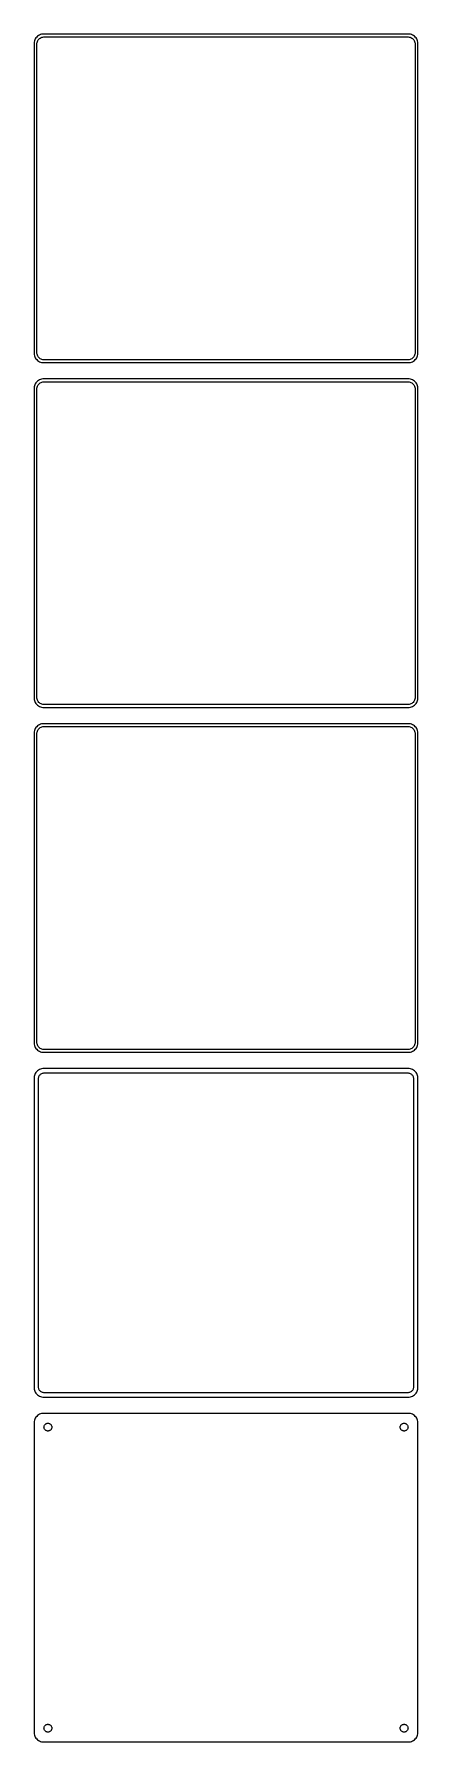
# Model space of a CAD drawing. Header units: metres. Extents: x -105 to 105, y 855 to 1791.
import ezdxf

# ---------------------------------------------------------------- set-up
doc = ezdxf.new("R2010")
doc.units = ezdxf.units.M

msp = doc.modelspace()

# ---------------------------------------------------------------- linework, layer by layer
for p, q in [((-104.649, 1787.84), (-104.843, 1787.24)), ((-104.382, 1788.41), (-104.649, 1787.84)), ((-104.045, 1788.94), (-104.382, 1788.41)), ((-103.645, 1789.42), (-104.045, 1788.94)), ((-103.187, 1789.85), (-103.645, 1789.42)), ((-102.679, 1790.22), (-103.187, 1789.85)), ((-103.005, 1787.43), (-102.736, 1787.85)), ((-102.736, 1787.85), (-102.416, 1788.24)), ((-102.129, 1790.52), (-102.679, 1790.22)), ((-102.416, 1788.24), (-102.05, 1788.58)), ((-101.545, 1790.76), (-102.129, 1790.52)), ((-102.05, 1788.58), (-101.643, 1788.88)), ((-101.643, 1788.88), (-101.203, 1789.12)), ((-100.937, 1790.91), (-101.545, 1790.76)), ((-101.203, 1789.12), (-100.736, 1789.3)), ((-100.314, 1790.99), (-100.937, 1790.91)), ((-100.736, 1789.3), (-100.25, 1789.43)), ((100.314, 1790.99), (-100.314, 1790.99)), ((-100.25, 1789.43), (-99.7512, 1789.49)), ((-99.7512, 1789.49), (99.7512, 1789.49)), ((99.7512, 1789.49), (100.25, 1789.43)), ((100.25, 1789.43), (100.736, 1789.3)), ((100.937, 1790.91), (100.314, 1790.99)), ((100.736, 1789.3), (101.203, 1789.12)), ((101.545, 1790.76), (100.937, 1790.91)), ((101.203, 1789.12), (101.643, 1788.88)), ((102.129, 1790.52), (101.545, 1790.76)), ((101.643, 1788.88), (102.05, 1788.58)), ((102.05, 1788.58), (102.416, 1788.24)), ((102.679, 1790.22), (102.129, 1790.52)), ((102.416, 1788.24), (102.736, 1787.85)), ((103.187, 1789.85), (102.679, 1790.22)), ((102.736, 1787.85), (103.005, 1787.43)), ((103.645, 1789.42), (103.187, 1789.85)), ((104.045, 1788.94), (103.645, 1789.42)), ((104.382, 1788.41), (104.045, 1788.94)), ((104.649, 1787.84), (104.382, 1788.41)), ((104.843, 1787.24), (104.649, 1787.84)), ((-104.961, 1786.63), (-105, 1786)), ((-105, 1786), (-105, 1616)), ((-104.843, 1787.24), (-104.961, 1786.63)), ((-103.5, 1785.5), (-103.468, 1786)), ((-103.5, 1616.5), (-103.5, 1785.5)), ((-103.468, 1786), (-103.374, 1786.49)), ((-103.374, 1786.49), (-103.219, 1786.97)), ((-103.219, 1786.97), (-103.005, 1787.43)), ((103.005, 1787.43), (103.219, 1786.97)), ((103.219, 1786.97), (103.374, 1786.49)), ((103.374, 1786.49), (103.468, 1786)), ((103.468, 1786), (103.5, 1785.5)), ((103.5, 1785.5), (103.5, 1616.5)), ((104.961, 1786.63), (104.843, 1787.24)), ((105, 1786), (104.961, 1786.63)), ((105, 1616), (105, 1786)), ((-105, 1616), (-104.961, 1615.37)), ((-104.961, 1615.37), (-104.843, 1614.76)), ((-104.843, 1614.76), (-104.649, 1614.16)), ((-104.649, 1614.16), (-104.382, 1613.59)), ((-104.382, 1613.59), (-104.045, 1613.06)), ((-104.045, 1613.06), (-103.645, 1612.58)), ((-103.645, 1612.58), (-103.187, 1612.15)), ((-103.468, 1616), (-103.5, 1616.5)), ((-103.374, 1615.51), (-103.468, 1616)), ((-103.219, 1615.03), (-103.374, 1615.51)), ((-103.005, 1614.57), (-103.219, 1615.03)), ((-103.187, 1612.15), (-102.679, 1611.78)), ((-102.736, 1614.15), (-103.005, 1614.57)), ((-102.416, 1613.76), (-102.736, 1614.15)), ((-102.679, 1611.78), (-102.129, 1611.48)), ((-102.05, 1613.42), (-102.416, 1613.76)), ((-102.129, 1611.48), (-101.545, 1611.24)), ((-101.643, 1613.12), (-102.05, 1613.42)), ((-101.203, 1612.88), (-101.643, 1613.12)), ((-101.545, 1611.24), (-100.937, 1611.09)), ((-100.736, 1612.7), (-101.203, 1612.88)), ((-100.937, 1611.09), (-100.314, 1611.01)), ((-100.25, 1612.57), (-100.736, 1612.7)), ((-100.314, 1611.01), (100.314, 1611.01)), ((-99.7512, 1612.51), (-100.25, 1612.57)), ((99.7512, 1612.51), (-99.7512, 1612.51)), ((100.25, 1612.57), (99.7512, 1612.51)), ((100.736, 1612.7), (100.25, 1612.57)), ((100.314, 1611.01), (100.937, 1611.09)), ((101.203, 1612.88), (100.736, 1612.7)), ((100.937, 1611.09), (101.545, 1611.24)), ((101.643, 1613.12), (101.203, 1612.88)), ((101.545, 1611.24), (102.129, 1611.48)), ((102.05, 1613.42), (101.643, 1613.12)), ((102.416, 1613.76), (102.05, 1613.42)), ((102.129, 1611.48), (102.679, 1611.78)), ((102.736, 1614.15), (102.416, 1613.76)), ((102.679, 1611.78), (103.187, 1612.15)), ((103.005, 1614.57), (102.736, 1614.15)), ((103.219, 1615.03), (103.005, 1614.57)), ((103.187, 1612.15), (103.645, 1612.58)), ((103.374, 1615.51), (103.219, 1615.03)), ((103.468, 1616), (103.374, 1615.51)), ((103.5, 1616.5), (103.468, 1616)), ((103.645, 1612.58), (104.045, 1613.06)), ((104.045, 1613.06), (104.382, 1613.59)), ((104.382, 1613.59), (104.649, 1614.16)), ((104.649, 1614.16), (104.843, 1614.76)), ((104.843, 1614.76), (104.961, 1615.37)), ((104.961, 1615.37), (105, 1616)), ((-103.187, 1600.85), (-103.645, 1600.42)), ((-102.679, 1601.22), (-103.187, 1600.85)), ((-102.129, 1601.52), (-102.679, 1601.22)), ((-101.545, 1601.76), (-102.129, 1601.52)), ((-100.937, 1601.91), (-101.545, 1601.76)), ((-100.314, 1601.99), (-100.937, 1601.91)), ((100.314, 1601.99), (-100.314, 1601.99)), ((100.937, 1601.91), (100.314, 1601.99)), ((101.545, 1601.76), (100.937, 1601.91)), ((102.129, 1601.52), (101.545, 1601.76)), ((102.679, 1601.22), (102.129, 1601.52)), ((103.187, 1600.85), (102.679, 1601.22)), ((103.645, 1600.42), (103.187, 1600.85)), ((-104.961, 1597.63), (-105, 1597)), ((-105, 1597), (-105, 1427)), ((-104.843, 1598.24), (-104.961, 1597.63)), ((-104.649, 1598.84), (-104.843, 1598.24)), ((-104.382, 1599.41), (-104.649, 1598.84)), ((-104.045, 1599.94), (-104.382, 1599.41)), ((-103.645, 1600.42), (-104.045, 1599.94)), ((-103.5, 1596.5), (-103.468, 1597)), ((-103.5, 1427.5), (-103.5, 1596.5)), ((-103.468, 1597), (-103.374, 1597.49)), ((-103.374, 1597.49), (-103.219, 1597.97)), ((-103.219, 1597.97), (-103.005, 1598.43)), ((-103.005, 1598.43), (-102.736, 1598.85)), ((-102.736, 1598.85), (-102.416, 1599.24)), ((-102.416, 1599.24), (-102.05, 1599.58)), ((-102.05, 1599.58), (-101.643, 1599.88)), ((-101.643, 1599.88), (-101.203, 1600.12)), ((-101.203, 1600.12), (-100.736, 1600.3)), ((-100.736, 1600.3), (-100.25, 1600.43)), ((-100.25, 1600.43), (-99.7512, 1600.49)), ((-99.7512, 1600.49), (99.7512, 1600.49)), ((99.7512, 1600.49), (100.25, 1600.43)), ((100.25, 1600.43), (100.736, 1600.3)), ((100.736, 1600.3), (101.203, 1600.12)), ((101.203, 1600.12), (101.643, 1599.88)), ((101.643, 1599.88), (102.05, 1599.58)), ((102.05, 1599.58), (102.416, 1599.24)), ((102.416, 1599.24), (102.736, 1598.85)), ((102.736, 1598.85), (103.005, 1598.43)), ((103.005, 1598.43), (103.219, 1597.97)), ((103.219, 1597.97), (103.374, 1597.49)), ((103.374, 1597.49), (103.468, 1597)), ((103.468, 1597), (103.5, 1596.5)), ((103.5, 1596.5), (103.5, 1427.5)), ((104.045, 1599.94), (103.645, 1600.42)), ((104.382, 1599.41), (104.045, 1599.94)), ((104.649, 1598.84), (104.382, 1599.41)), ((104.843, 1598.24), (104.649, 1598.84)), ((104.961, 1597.63), (104.843, 1598.24)), ((105, 1597), (104.961, 1597.63)), ((105, 1427), (105, 1597)), ((-105, 1427), (-104.961, 1426.37)), ((-104.961, 1426.37), (-104.843, 1425.76)), ((-104.843, 1425.76), (-104.649, 1425.16)), ((-104.649, 1425.16), (-104.382, 1424.59)), ((-104.382, 1424.59), (-104.045, 1424.06)), ((-104.045, 1424.06), (-103.645, 1423.58)), ((-103.645, 1423.58), (-103.187, 1423.15)), ((-103.468, 1427), (-103.5, 1427.5)), ((-103.374, 1426.51), (-103.468, 1427)), ((-103.219, 1426.03), (-103.374, 1426.51)), ((-103.005, 1425.57), (-103.219, 1426.03)), ((-103.187, 1423.15), (-102.679, 1422.78)), ((-102.736, 1425.15), (-103.005, 1425.57)), ((-102.416, 1424.76), (-102.736, 1425.15)), ((-102.679, 1422.78), (-102.129, 1422.48)), ((-102.05, 1424.42), (-102.416, 1424.76)), ((-101.643, 1424.12), (-102.05, 1424.42)), ((-101.203, 1423.88), (-101.643, 1424.12)), ((-100.736, 1423.7), (-101.203, 1423.88)), ((-100.25, 1423.57), (-100.736, 1423.7)), ((-99.7512, 1423.51), (-100.25, 1423.57)), ((99.7512, 1423.51), (-99.7512, 1423.51)), ((100.25, 1423.57), (99.7512, 1423.51)), ((100.736, 1423.7), (100.25, 1423.57)), ((101.203, 1423.88), (100.736, 1423.7)), ((101.643, 1424.12), (101.203, 1423.88)), ((102.05, 1424.42), (101.643, 1424.12)), ((102.416, 1424.76), (102.05, 1424.42)), ((102.129, 1422.48), (102.679, 1422.78)), ((102.736, 1425.15), (102.416, 1424.76)), ((102.679, 1422.78), (103.187, 1423.15)), ((103.005, 1425.57), (102.736, 1425.15)), ((103.219, 1426.03), (103.005, 1425.57)), ((103.187, 1423.15), (103.645, 1423.58)), ((103.374, 1426.51), (103.219, 1426.03)), ((103.468, 1427), (103.374, 1426.51)), ((103.5, 1427.5), (103.468, 1427)), ((103.645, 1423.58), (104.045, 1424.06)), ((104.045, 1424.06), (104.382, 1424.59)), ((104.382, 1424.59), (104.649, 1425.16)), ((104.649, 1425.16), (104.843, 1425.76)), ((104.843, 1425.76), (104.961, 1426.37)), ((104.961, 1426.37), (105, 1427)), ((-102.129, 1422.48), (-101.545, 1422.24)), ((-101.545, 1422.24), (-100.937, 1422.09)), ((-100.937, 1422.09), (-100.314, 1422.01)), ((-100.314, 1422.01), (100.314, 1422.01)), ((100.314, 1422.01), (100.937, 1422.09)), ((100.937, 1422.09), (101.545, 1422.24)), ((101.545, 1422.24), (102.129, 1422.48)), ((-104.961, 1408.63), (-105, 1408)), ((-105, 1408), (-105, 1238)), ((-104.843, 1409.24), (-104.961, 1408.63)), ((-104.649, 1409.84), (-104.843, 1409.24)), ((-104.382, 1410.41), (-104.649, 1409.84)), ((-104.045, 1410.94), (-104.382, 1410.41)), ((-103.645, 1411.42), (-104.045, 1410.94)), ((-103.187, 1411.85), (-103.645, 1411.42)), ((-103.5, 1407.5), (-103.468, 1408)), ((-103.5, 1238.5), (-103.5, 1407.5)), ((-103.468, 1408), (-103.374, 1408.49)), ((-103.374, 1408.49), (-103.219, 1408.97)), ((-103.219, 1408.97), (-103.005, 1409.43)), ((-102.679, 1412.22), (-103.187, 1411.85)), ((-103.005, 1409.43), (-102.736, 1409.85)), ((-102.736, 1409.85), (-102.416, 1410.24)), ((-102.129, 1412.52), (-102.679, 1412.22)), ((-102.416, 1410.24), (-102.05, 1410.58)), ((-101.545, 1412.76), (-102.129, 1412.52)), ((-102.05, 1410.58), (-101.643, 1410.88)), ((-101.643, 1410.88), (-101.203, 1411.12)), ((-100.937, 1412.91), (-101.545, 1412.76)), ((-101.203, 1411.12), (-100.736, 1411.3)), ((-100.314, 1412.99), (-100.937, 1412.91)), ((-100.736, 1411.3), (-100.25, 1411.43)), ((100.314, 1412.99), (-100.314, 1412.99)), ((-100.25, 1411.43), (-99.7512, 1411.49)), ((-99.7512, 1411.49), (99.7512, 1411.49)), ((99.7512, 1411.49), (100.25, 1411.43)), ((100.25, 1411.43), (100.736, 1411.3)), ((100.937, 1412.91), (100.314, 1412.99)), ((100.736, 1411.3), (101.203, 1411.12)), ((101.545, 1412.76), (100.937, 1412.91)), ((101.203, 1411.12), (101.643, 1410.88)), ((102.129, 1412.52), (101.545, 1412.76)), ((101.643, 1410.88), (102.05, 1410.58)), ((102.05, 1410.58), (102.416, 1410.24)), ((102.679, 1412.22), (102.129, 1412.52)), ((102.416, 1410.24), (102.736, 1409.85)), ((103.187, 1411.85), (102.679, 1412.22)), ((102.736, 1409.85), (103.005, 1409.43)), ((103.005, 1409.43), (103.219, 1408.97)), ((103.645, 1411.42), (103.187, 1411.85)), ((103.219, 1408.97), (103.374, 1408.49)), ((103.374, 1408.49), (103.468, 1408)), ((103.468, 1408), (103.5, 1407.5)), ((103.5, 1407.5), (103.5, 1238.5)), ((104.045, 1410.94), (103.645, 1411.42)), ((104.382, 1410.41), (104.045, 1410.94)), ((104.649, 1409.84), (104.382, 1410.41)), ((104.843, 1409.24), (104.649, 1409.84)), ((104.961, 1408.63), (104.843, 1409.24)), ((105, 1408), (104.961, 1408.63)), ((105, 1238), (105, 1408)), ((-105, 1238), (-104.961, 1237.37)), ((-104.961, 1237.37), (-104.843, 1236.76)), ((-104.843, 1236.76), (-104.649, 1236.16)), ((-104.649, 1236.16), (-104.382, 1235.59)), ((-104.382, 1235.59), (-104.045, 1235.06)), ((-103.468, 1238), (-103.5, 1238.5)), ((-103.374, 1237.51), (-103.468, 1238)), ((-103.219, 1237.03), (-103.374, 1237.51)), ((-103.005, 1236.57), (-103.219, 1237.03)), ((-102.736, 1236.15), (-103.005, 1236.57)), ((-102.416, 1235.76), (-102.736, 1236.15)), ((-102.05, 1235.42), (-102.416, 1235.76)), ((102.416, 1235.76), (102.05, 1235.42)), ((102.736, 1236.15), (102.416, 1235.76)), ((103.005, 1236.57), (102.736, 1236.15)), ((103.219, 1237.03), (103.005, 1236.57)), ((103.374, 1237.51), (103.219, 1237.03)), ((103.468, 1238), (103.374, 1237.51)), ((103.5, 1238.5), (103.468, 1238)), ((104.045, 1235.06), (104.382, 1235.59)), ((104.382, 1235.59), (104.649, 1236.16)), ((104.649, 1236.16), (104.843, 1236.76)), ((104.843, 1236.76), (104.961, 1237.37)), ((104.961, 1237.37), (105, 1238)), ((-104.045, 1235.06), (-103.645, 1234.58)), ((-103.645, 1234.58), (-103.187, 1234.15)), ((-103.187, 1234.15), (-102.679, 1233.78)), ((-102.679, 1233.78), (-102.129, 1233.48)), ((-102.129, 1233.48), (-101.545, 1233.24)), ((-101.643, 1235.12), (-102.05, 1235.42)), ((-101.203, 1234.88), (-101.643, 1235.12)), ((-101.545, 1233.24), (-100.937, 1233.09)), ((-100.736, 1234.7), (-101.203, 1234.88)), ((-100.937, 1233.09), (-100.314, 1233.01)), ((-100.25, 1234.57), (-100.736, 1234.7)), ((-100.314, 1233.01), (100.314, 1233.01)), ((-99.7512, 1234.51), (-100.25, 1234.57)), ((99.7512, 1234.51), (-99.7512, 1234.51)), ((100.25, 1234.57), (99.7512, 1234.51)), ((100.736, 1234.7), (100.25, 1234.57)), ((100.314, 1233.01), (100.937, 1233.09)), ((101.203, 1234.88), (100.736, 1234.7)), ((100.937, 1233.09), (101.545, 1233.24)), ((101.643, 1235.12), (101.203, 1234.88)), ((101.545, 1233.24), (102.129, 1233.48)), ((102.05, 1235.42), (101.643, 1235.12)), ((102.129, 1233.48), (102.679, 1233.78)), ((102.679, 1233.78), (103.187, 1234.15)), ((103.187, 1234.15), (103.645, 1234.58)), ((103.645, 1234.58), (104.045, 1235.06)), ((-104.961, 1219.63), (-105, 1219)), ((-105, 1219), (-105, 1049)), ((-104.843, 1220.24), (-104.961, 1219.63)), ((-104.649, 1220.84), (-104.843, 1220.24)), ((-104.382, 1221.41), (-104.649, 1220.84)), ((-104.045, 1221.94), (-104.382, 1221.41)), ((-103.645, 1222.42), (-104.045, 1221.94)), ((-103.187, 1222.85), (-103.645, 1222.42)), ((-102.679, 1223.22), (-103.187, 1222.85)), ((-102.129, 1223.52), (-102.679, 1223.22)), ((-102.613, 1218.5), (-102.588, 1218.89)), ((-102.613, 1049.5), (-102.613, 1218.5)), ((-102.588, 1218.89), (-102.515, 1219.27)), ((-102.515, 1219.27), (-102.394, 1219.65)), ((-102.394, 1219.65), (-102.228, 1220)), ((-102.228, 1220), (-102.018, 1220.33)), ((-101.545, 1223.76), (-102.129, 1223.52)), ((-102.018, 1220.33), (-101.769, 1220.63)), ((-101.769, 1220.63), (-101.484, 1220.9)), ((-100.937, 1223.91), (-101.545, 1223.76)), ((-101.484, 1220.9), (-101.168, 1221.13)), ((-101.168, 1221.13), (-100.825, 1221.32)), ((-100.314, 1223.99), (-100.937, 1223.91)), ((-100.825, 1221.32), (-100.462, 1221.46)), ((-100.462, 1221.46), (-100.083, 1221.56)), ((100.314, 1223.99), (-100.314, 1223.99)), ((-100.083, 1221.56), (-99.6955, 1221.61)), ((-99.6955, 1221.61), (99.6955, 1221.61)), ((99.6955, 1221.61), (100.083, 1221.56)), ((100.083, 1221.56), (100.462, 1221.46)), ((100.937, 1223.91), (100.314, 1223.99)), ((100.462, 1221.46), (100.825, 1221.32)), ((100.825, 1221.32), (101.168, 1221.13)), ((101.545, 1223.76), (100.937, 1223.91)), ((101.168, 1221.13), (101.484, 1220.9)), ((101.484, 1220.9), (101.769, 1220.63)), ((102.129, 1223.52), (101.545, 1223.76)), ((101.769, 1220.63), (102.018, 1220.33)), ((102.018, 1220.33), (102.228, 1220)), ((102.679, 1223.22), (102.129, 1223.52)), ((102.228, 1220), (102.394, 1219.65)), ((102.394, 1219.65), (102.515, 1219.27)), ((102.515, 1219.27), (102.588, 1218.89)), ((102.588, 1218.89), (102.613, 1218.5)), ((102.613, 1218.5), (102.613, 1049.5)), ((103.187, 1222.85), (102.679, 1223.22)), ((103.645, 1222.42), (103.187, 1222.85)), ((104.045, 1221.94), (103.645, 1222.42)), ((104.382, 1221.41), (104.045, 1221.94)), ((104.649, 1220.84), (104.382, 1221.41)), ((104.843, 1220.24), (104.649, 1220.84)), ((104.961, 1219.63), (104.843, 1220.24)), ((105, 1219), (104.961, 1219.63)), ((105, 1049), (105, 1219)), ((-105, 1049), (-104.961, 1048.37)), ((-104.961, 1048.37), (-104.843, 1047.76)), ((-102.588, 1049.11), (-102.613, 1049.5)), ((-102.515, 1048.73), (-102.588, 1049.11)), ((-102.394, 1048.35), (-102.515, 1048.73)), ((-102.228, 1048), (-102.394, 1048.35)), ((102.394, 1048.35), (102.228, 1048)), ((102.515, 1048.73), (102.394, 1048.35)), ((102.588, 1049.11), (102.515, 1048.73)), ((102.613, 1049.5), (102.588, 1049.11)), ((104.843, 1047.76), (104.961, 1048.37)), ((104.961, 1048.37), (105, 1049)), ((-104.843, 1047.76), (-104.649, 1047.16)), ((-104.649, 1047.16), (-104.382, 1046.59)), ((-104.382, 1046.59), (-104.045, 1046.06)), ((-104.045, 1046.06), (-103.645, 1045.58)), ((-103.645, 1045.58), (-103.187, 1045.15)), ((-103.187, 1045.15), (-102.679, 1044.78)), ((-102.679, 1044.78), (-102.129, 1044.48)), ((-102.018, 1047.67), (-102.228, 1048)), ((-102.129, 1044.48), (-101.545, 1044.24)), ((-101.769, 1047.37), (-102.018, 1047.67)), ((-101.484, 1047.1), (-101.769, 1047.37)), ((-101.545, 1044.24), (-100.937, 1044.09)), ((-101.168, 1046.87), (-101.484, 1047.1)), ((-100.825, 1046.68), (-101.168, 1046.87)), ((-100.937, 1044.09), (-100.314, 1044.01)), ((-100.462, 1046.54), (-100.825, 1046.68)), ((-100.083, 1046.44), (-100.462, 1046.54)), ((-100.314, 1044.01), (100.314, 1044.01)), ((-99.6955, 1046.39), (-100.083, 1046.44)), ((99.6955, 1046.39), (-99.6955, 1046.39)), ((100.083, 1046.44), (99.6955, 1046.39)), ((100.462, 1046.54), (100.083, 1046.44)), ((100.314, 1044.01), (100.937, 1044.09)), ((100.825, 1046.68), (100.462, 1046.54)), ((101.168, 1046.87), (100.825, 1046.68)), ((100.937, 1044.09), (101.545, 1044.24)), ((101.484, 1047.1), (101.168, 1046.87)), ((101.769, 1047.37), (101.484, 1047.1)), ((101.545, 1044.24), (102.129, 1044.48)), ((102.018, 1047.67), (101.769, 1047.37)), ((102.228, 1048), (102.018, 1047.67)), ((102.129, 1044.48), (102.679, 1044.78)), ((102.679, 1044.78), (103.187, 1045.15)), ((103.187, 1045.15), (103.645, 1045.58)), ((103.645, 1045.58), (104.045, 1046.06)), ((104.045, 1046.06), (104.382, 1046.59)), ((104.382, 1046.59), (104.649, 1047.16)), ((104.649, 1047.16), (104.843, 1047.76)), ((-104.961, 1030.63), (-105, 1030)), ((-105, 1030), (-105, 860)), ((-104.843, 1031.24), (-104.961, 1030.63)), ((-104.649, 1031.84), (-104.843, 1031.24)), ((-104.382, 1032.41), (-104.649, 1031.84)), ((-104.045, 1032.94), (-104.382, 1032.41)), ((-103.645, 1033.42), (-104.045, 1032.94)), ((-103.187, 1033.85), (-103.645, 1033.42)), ((-102.679, 1034.22), (-103.187, 1033.85)), ((-102.129, 1034.52), (-102.679, 1034.22)), ((-101.545, 1034.76), (-102.129, 1034.52)), ((-100.937, 1034.91), (-101.545, 1034.76)), ((-100.314, 1034.99), (-100.937, 1034.91)), ((100.314, 1034.99), (-100.314, 1034.99)), ((-98.1598, 1029.53), (-97.9001, 1029.6)), ((-97.9001, 1029.6), (-97.6341, 1029.63)), ((-97.6341, 1029.63), (-97.3659, 1029.63)), ((-97.3659, 1029.63), (-97.0999, 1029.6)), ((-97.0999, 1029.6), (-96.8401, 1029.53)), ((96.8401, 1029.53), (97.0999, 1029.6)), ((97.0999, 1029.6), (97.3659, 1029.63)), ((97.3659, 1029.63), (97.6341, 1029.63)), ((97.6341, 1029.63), (97.9001, 1029.6)), ((97.9001, 1029.6), (98.1598, 1029.53)), ((100.937, 1034.91), (100.314, 1034.99)), ((101.545, 1034.76), (100.937, 1034.91)), ((102.129, 1034.52), (101.545, 1034.76)), ((102.679, 1034.22), (102.129, 1034.52)), ((103.187, 1033.85), (102.679, 1034.22)), ((103.645, 1033.42), (103.187, 1033.85)), ((104.045, 1032.94), (103.645, 1033.42)), ((104.382, 1032.41), (104.045, 1032.94)), ((104.649, 1031.84), (104.382, 1032.41)), ((104.843, 1031.24), (104.649, 1031.84)), ((104.961, 1030.63), (104.843, 1031.24)), ((105, 1030), (104.961, 1030.63)), ((105, 860), (105, 1030)), ((-99.6353, 1027.5), (-99.6185, 1027.77)), ((-99.6185, 1027.23), (-99.6353, 1027.5)), ((-99.6185, 1027.77), (-99.5682, 1028.03)), ((-99.5682, 1026.97), (-99.6185, 1027.23)), ((-99.5682, 1028.03), (-99.4853, 1028.29)), ((-99.4853, 1026.71), (-99.5682, 1026.97)), ((-99.4853, 1028.29), (-99.3712, 1028.53)), ((-99.3712, 1026.47), (-99.4853, 1026.71)), ((-99.3712, 1028.53), (-99.2275, 1028.76)), ((-99.2275, 1026.24), (-99.3712, 1026.47)), ((-99.2275, 1028.76), (-99.0566, 1028.96)), ((-99.0566, 1026.04), (-99.2275, 1026.24)), ((-99.0566, 1028.96), (-98.8611, 1029.15)), ((-98.8611, 1025.85), (-99.0566, 1026.04)), ((-98.8611, 1029.15), (-98.6441, 1029.3)), ((-98.6441, 1025.7), (-98.8611, 1025.85)), ((-98.6441, 1029.3), (-98.4092, 1029.43)), ((-98.4092, 1025.57), (-98.6441, 1025.7)), ((-98.4092, 1029.43), (-98.1598, 1029.53)), ((-98.1598, 1025.47), (-98.4092, 1025.57)), ((-97.9001, 1025.4), (-98.1598, 1025.47)), ((-97.6341, 1025.37), (-97.9001, 1025.4)), ((-97.3659, 1025.37), (-97.6341, 1025.37)), ((-97.0999, 1025.4), (-97.3659, 1025.37)), ((-96.8401, 1025.47), (-97.0999, 1025.4)), ((-96.8401, 1029.53), (-96.5908, 1029.43)), ((-96.5908, 1025.57), (-96.8401, 1025.47)), ((-96.5908, 1029.43), (-96.3559, 1029.3)), ((-96.3559, 1025.7), (-96.5908, 1025.57)), ((-96.3559, 1029.3), (-96.1389, 1029.15)), ((-96.1389, 1025.85), (-96.3559, 1025.7)), ((-96.1389, 1029.15), (-95.9434, 1028.96)), ((-95.9434, 1026.04), (-96.1389, 1025.85)), ((-95.9434, 1028.96), (-95.7725, 1028.76)), ((-95.7725, 1026.24), (-95.9434, 1026.04)), ((-95.7725, 1028.76), (-95.6288, 1028.53)), ((-95.6288, 1026.47), (-95.7725, 1026.24)), ((-95.6288, 1028.53), (-95.5146, 1028.29)), ((-95.5146, 1026.71), (-95.6288, 1026.47)), ((-95.5146, 1028.29), (-95.4318, 1028.03)), ((-95.4318, 1026.97), (-95.5146, 1026.71)), ((-95.4318, 1028.03), (-95.3815, 1027.77)), ((-95.3815, 1027.23), (-95.4318, 1026.97)), ((-95.3815, 1027.77), (-95.3647, 1027.5)), ((-95.3647, 1027.5), (-95.3815, 1027.23)), ((95.3647, 1027.5), (95.3815, 1027.77)), ((95.3815, 1027.23), (95.3647, 1027.5)), ((95.3815, 1027.77), (95.4318, 1028.03)), ((95.4318, 1026.97), (95.3815, 1027.23)), ((95.4318, 1028.03), (95.5146, 1028.29)), ((95.5146, 1026.71), (95.4318, 1026.97)), ((95.5146, 1028.29), (95.6288, 1028.53)), ((95.6288, 1026.47), (95.5146, 1026.71)), ((95.6288, 1028.53), (95.7725, 1028.76)), ((95.7725, 1026.24), (95.6288, 1026.47)), ((95.7725, 1028.76), (95.9434, 1028.96)), ((95.9434, 1026.04), (95.7725, 1026.24)), ((95.9434, 1028.96), (96.1389, 1029.15)), ((96.1389, 1025.85), (95.9434, 1026.04)), ((96.1389, 1029.15), (96.3559, 1029.3)), ((96.3559, 1025.7), (96.1389, 1025.85)), ((96.3559, 1029.3), (96.5908, 1029.43)), ((96.5908, 1025.57), (96.3559, 1025.7)), ((96.5908, 1029.43), (96.8401, 1029.53)), ((96.8401, 1025.47), (96.5908, 1025.57)), ((97.0999, 1025.4), (96.8401, 1025.47)), ((97.3659, 1025.37), (97.0999, 1025.4)), ((97.6341, 1025.37), (97.3659, 1025.37)), ((97.9001, 1025.4), (97.6341, 1025.37)), ((98.1598, 1025.47), (97.9001, 1025.4)), ((98.1598, 1029.53), (98.4092, 1029.43)), ((98.4092, 1025.57), (98.1598, 1025.47)), ((98.4092, 1029.43), (98.6441, 1029.3)), ((98.6441, 1025.7), (98.4092, 1025.57)), ((98.6441, 1029.3), (98.8611, 1029.15)), ((98.8611, 1025.85), (98.6441, 1025.7)), ((98.8611, 1029.15), (99.0566, 1028.96)), ((99.0566, 1026.04), (98.8611, 1025.85)), ((99.0566, 1028.96), (99.2275, 1028.76)), ((99.2275, 1026.24), (99.0566, 1026.04)), ((99.2275, 1028.76), (99.3712, 1028.53)), ((99.3712, 1026.47), (99.2275, 1026.24)), ((99.3712, 1028.53), (99.4853, 1028.29)), ((99.4853, 1026.71), (99.3712, 1026.47)), ((99.4853, 1028.29), (99.5682, 1028.03)), ((99.5682, 1026.97), (99.4853, 1026.71)), ((99.5682, 1028.03), (99.6185, 1027.77)), ((99.6185, 1027.23), (99.5682, 1026.97)), ((99.6185, 1027.77), (99.6353, 1027.5)), ((99.6353, 1027.5), (99.6185, 1027.23)), ((-99.6353, 862.5), (-99.6185, 862.768)), ((-99.6185, 862.232), (-99.6353, 862.5)), ((-99.6185, 862.768), (-99.5682, 863.031)), ((-99.5682, 861.969), (-99.6185, 862.232)), ((-99.5682, 863.031), (-99.4853, 863.286)), ((-99.4853, 861.714), (-99.5682, 861.969)), ((-99.4853, 863.286), (-99.3712, 863.529)), ((-99.3712, 861.471), (-99.4853, 861.714)), ((-99.3712, 863.529), (-99.2275, 863.755)), ((-99.2275, 861.245), (-99.3712, 861.471)), ((-99.2275, 863.755), (-99.0566, 863.962)), ((-99.0566, 861.038), (-99.2275, 861.245)), ((-99.0566, 863.962), (-98.8611, 864.145)), ((-98.8611, 864.145), (-98.6441, 864.303)), ((-98.6441, 864.303), (-98.4092, 864.432)), ((-98.4092, 864.432), (-98.1598, 864.531)), ((-98.1598, 864.531), (-97.9001, 864.597)), ((-97.9001, 864.597), (-97.6341, 864.631)), ((-97.6341, 864.631), (-97.3659, 864.631)), ((-97.3659, 864.631), (-97.0999, 864.597)), ((-97.0999, 864.597), (-96.8401, 864.531)), ((-96.8401, 864.531), (-96.5908, 864.432)), ((-96.5908, 864.432), (-96.3559, 864.303)), ((-96.3559, 864.303), (-96.1389, 864.145)), ((-96.1389, 864.145), (-95.9434, 863.962)), ((-95.9434, 863.962), (-95.7725, 863.755)), ((-95.7725, 861.245), (-95.9434, 861.038)), ((-95.7725, 863.755), (-95.6288, 863.529)), ((-95.6288, 861.471), (-95.7725, 861.245)), ((-95.6288, 863.529), (-95.5146, 863.286)), ((-95.5146, 861.714), (-95.6288, 861.471)), ((-95.5146, 863.286), (-95.4318, 863.031)), ((-95.4318, 861.969), (-95.5146, 861.714)), ((-95.4318, 863.031), (-95.3815, 862.768)), ((-95.3815, 862.232), (-95.4318, 861.969)), ((-95.3815, 862.768), (-95.3647, 862.5)), ((-95.3647, 862.5), (-95.3815, 862.232)), ((95.3647, 862.5), (95.3815, 862.768)), ((95.3815, 862.232), (95.3647, 862.5)), ((95.3815, 862.768), (95.4318, 863.031)), ((95.4318, 861.969), (95.3815, 862.232)), ((95.4318, 863.031), (95.5146, 863.286)), ((95.5146, 861.714), (95.4318, 861.969)), ((95.5146, 863.286), (95.6288, 863.529)), ((95.6288, 861.471), (95.5146, 861.714)), ((95.6288, 863.529), (95.7725, 863.755)), ((95.7725, 861.245), (95.6288, 861.471)), ((95.7725, 863.755), (95.9434, 863.962)), ((95.9434, 861.038), (95.7725, 861.245)), ((95.9434, 863.962), (96.1389, 864.145)), ((96.1389, 864.145), (96.3559, 864.303)), ((96.3559, 864.303), (96.5908, 864.432)), ((96.5908, 864.432), (96.8401, 864.531)), ((96.8401, 864.531), (97.0999, 864.597)), ((97.0999, 864.597), (97.3659, 864.631)), ((97.3659, 864.631), (97.6341, 864.631)), ((97.6341, 864.631), (97.9001, 864.597)), ((97.9001, 864.597), (98.1598, 864.531)), ((98.1598, 864.531), (98.4092, 864.432)), ((98.4092, 864.432), (98.6441, 864.303)), ((98.6441, 864.303), (98.8611, 864.145)), ((98.8611, 864.145), (99.0566, 863.962)), ((99.0566, 863.962), (99.2275, 863.755)), ((99.2275, 861.245), (99.0566, 861.038)), ((99.2275, 863.755), (99.3712, 863.529)), ((99.3712, 861.471), (99.2275, 861.245)), ((99.3712, 863.529), (99.4853, 863.286)), ((99.4853, 861.714), (99.3712, 861.471)), ((99.4853, 863.286), (99.5682, 863.031)), ((99.5682, 861.969), (99.4853, 861.714)), ((99.5682, 863.031), (99.6185, 862.768)), ((99.6185, 862.232), (99.5682, 861.969)), ((99.6185, 862.768), (99.6353, 862.5)), ((99.6353, 862.5), (99.6185, 862.232)), ((-105, 860), (-104.961, 859.373)), ((-104.961, 859.373), (-104.843, 858.757)), ((-104.843, 858.757), (-104.649, 858.159)), ((-104.649, 858.159), (-104.382, 857.591)), ((-104.382, 857.591), (-104.045, 857.061)), ((-104.045, 857.061), (-103.645, 856.577)), ((-103.645, 856.577), (-103.187, 856.147)), ((-103.187, 856.147), (-102.679, 855.778)), ((-102.679, 855.778), (-102.129, 855.476)), ((-102.129, 855.476), (-101.545, 855.245)), ((-101.545, 855.245), (-100.937, 855.089)), ((-100.937, 855.089), (-100.314, 855.01)), ((-100.314, 855.01), (100.314, 855.01)), ((-98.8611, 860.855), (-99.0566, 861.038)), ((-98.6441, 860.697), (-98.8611, 860.855)), ((-98.4092, 860.568), (-98.6441, 860.697)), ((-98.1598, 860.469), (-98.4092, 860.568)), ((-97.9001, 860.403), (-98.1598, 860.469)), ((-97.6341, 860.369), (-97.9001, 860.403)), ((-97.3659, 860.369), (-97.6341, 860.369)), ((-97.0999, 860.403), (-97.3659, 860.369)), ((-96.8401, 860.469), (-97.0999, 860.403)), ((-96.5908, 860.568), (-96.8401, 860.469)), ((-96.3559, 860.697), (-96.5908, 860.568)), ((-96.1389, 860.855), (-96.3559, 860.697)), ((-95.9434, 861.038), (-96.1389, 860.855)), ((96.1389, 860.855), (95.9434, 861.038)), ((96.3559, 860.697), (96.1389, 860.855)), ((96.5908, 860.568), (96.3559, 860.697)), ((96.8401, 860.469), (96.5908, 860.568)), ((97.0999, 860.403), (96.8401, 860.469)), ((97.3659, 860.369), (97.0999, 860.403)), ((97.6341, 860.369), (97.3659, 860.369)), ((97.9001, 860.403), (97.6341, 860.369)), ((98.1598, 860.469), (97.9001, 860.403)), ((98.4092, 860.568), (98.1598, 860.469)), ((98.6441, 860.697), (98.4092, 860.568)), ((98.8611, 860.855), (98.6441, 860.697)), ((99.0566, 861.038), (98.8611, 860.855)), ((100.314, 855.01), (100.937, 855.089)), ((100.937, 855.089), (101.545, 855.245)), ((101.545, 855.245), (102.129, 855.476)), ((102.129, 855.476), (102.679, 855.778)), ((102.679, 855.778), (103.187, 856.147)), ((103.187, 856.147), (103.645, 856.577)), ((103.645, 856.577), (104.045, 857.061)), ((104.045, 857.061), (104.382, 857.591)), ((104.382, 857.591), (104.649, 858.159)), ((104.649, 858.159), (104.843, 858.757)), ((104.843, 858.757), (104.961, 859.373)), ((104.961, 859.373), (105, 860))]:
    msp.add_line(p, q)

doc.saveas('drawing.dxf')
